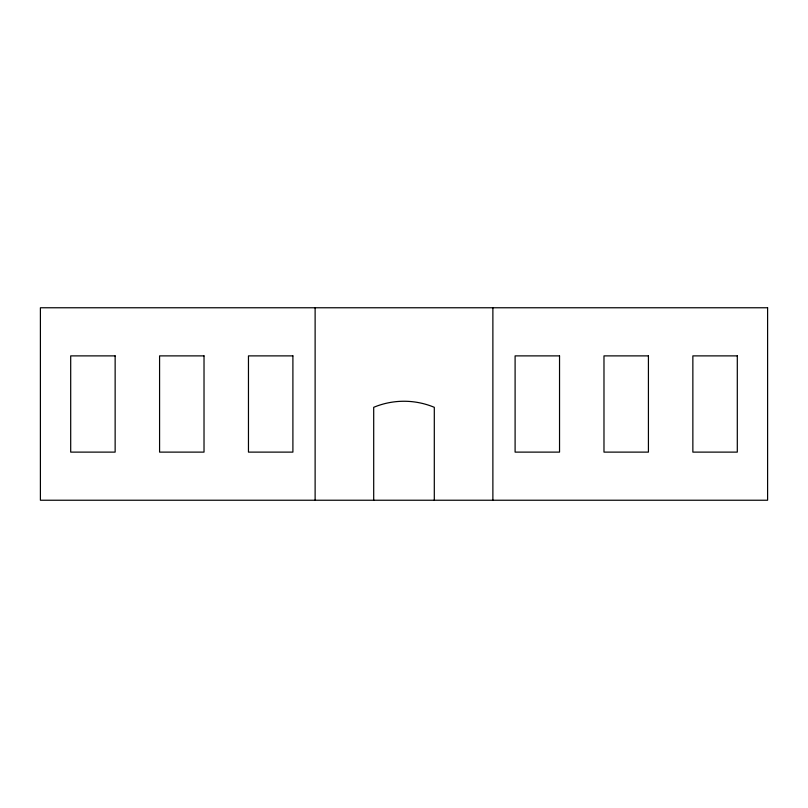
<?xml version="1.0" encoding="UTF-8"?>
<svg xmlns="http://www.w3.org/2000/svg" width="808" height="808" viewBox="0 0 808 808"><rect width="100%" height="100%" fill="white"/><g stroke="black" fill="none" stroke-linecap="round" stroke-linejoin="round"><path stroke-width="1.21" d="M492.88 307.767L492.88 500.233M434.3 500.233L434.3 407.313A78.78 78.78 0 0 0 373.7 407.313L373.7 500.233M315.12 307.767L315.12 500.233M767.6 307.767L40.4 307.767L40.4 500.233L767.6 500.233L767.6 307.767M115.14 355.884L70.7 355.884L70.7 452.116L115.14 452.116L115.14 355.884M204.02 355.884L159.58 355.884L159.58 452.116L204.02 452.116L204.02 355.884M292.9 355.884L248.46 355.884L248.46 452.116L292.9 452.116L292.9 355.884M559.54 355.884L515.1 355.884L515.1 452.116L559.54 452.116L559.54 355.884M648.42 355.884L603.98 355.884L603.98 452.116L648.42 452.116L648.42 355.884M737.3 355.884L692.86 355.884L692.86 452.116L737.3 452.116L737.3 355.884"/></g></svg>
